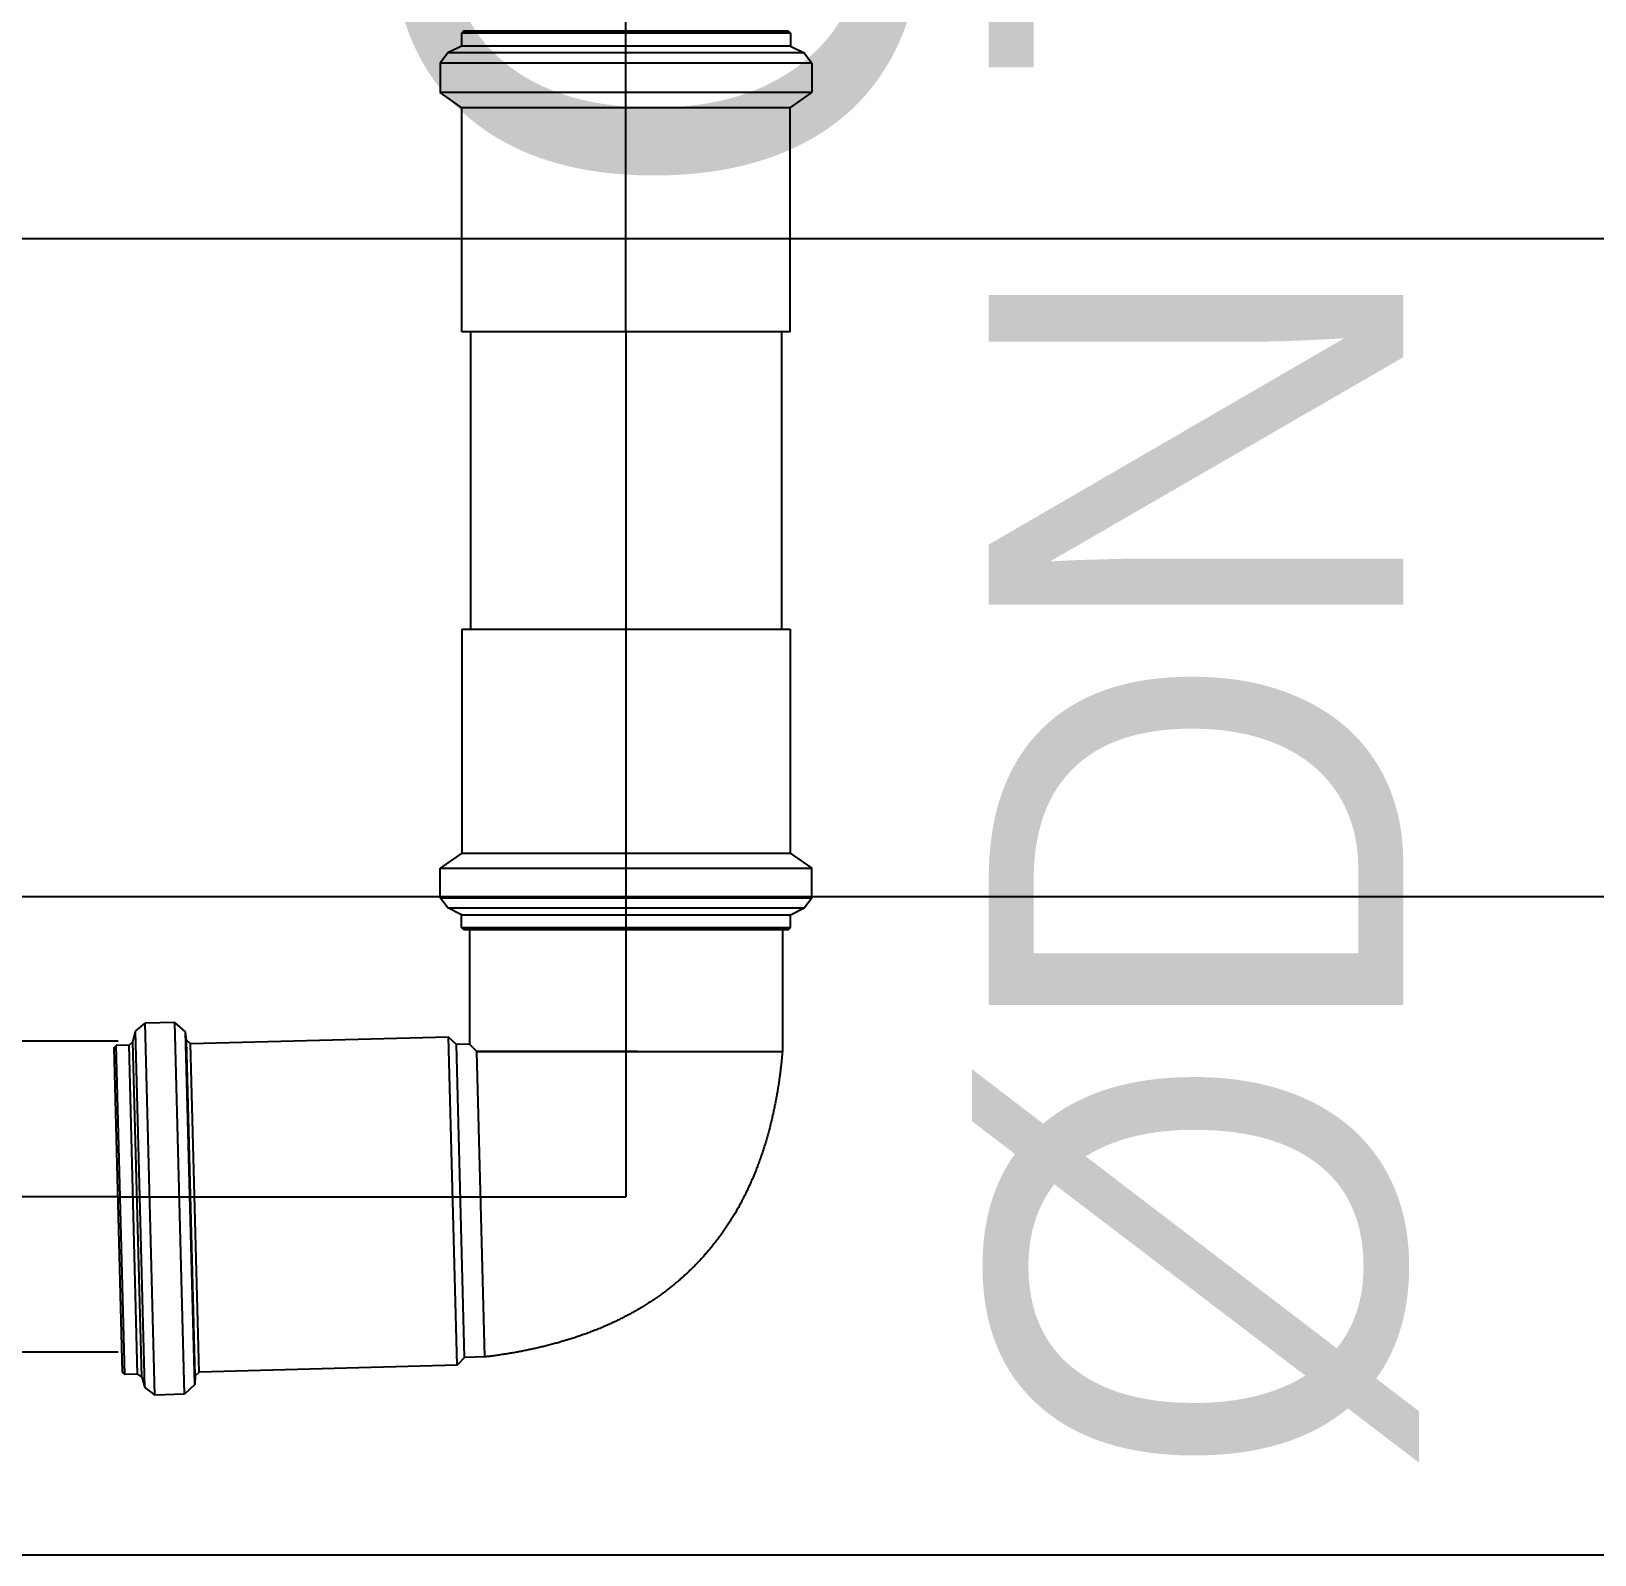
# Model space of a CAD drawing. Header units: millimetres. Extents: x -1292 to 2253, y 326 to 453.
# Drawn here: x 2107.6236 to 2108.0007, y 350.9395 to 351.3069 of the extents above; entities that cross this region are included whole.
import ezdxf
from ezdxf.enums import TextEntityAlignment as Align

# ---------------------------------------------------------------- set-up
doc = ezdxf.new("R2010")
doc.units = ezdxf.units.MM
doc.header["$LTSCALE"] = 0.5
doc.linetypes.add('HIDDENX2', pattern=[0.75, 0.5, -0.25])
for name, color, linetype in [('-HIDRO', 8, 'Continuous'), ('Eixo', 4, 'HIDDENX2'), ('Esgoto', 5, 'ByLayer'), ('TEXTO', 7, 'Continuous')]:
    doc.layers.add(name, color=color, linetype=linetype)
doc.styles.add('CARIMBO_DADOS', font='arial.ttf', dxfattribs={"height": 0.1})

msp = doc.modelspace()

# ---------------------------------------------------------------- linework, layer by layer
at = {"layer": '-HIDRO', "ltscale": 0.05}
for p, q in [((2105.9821, 351.25695), (2108.9821, 351.25695)), ((2105.9821, 351.0982), (2108.9821, 351.0982)), ((2105.9821, 350.93945), (2108.9821, 350.93945))]:
    msp.add_line(p, q, dxfattribs=at)
at = {"layer": 'Eixo'}
for p, q in [((2107.76702, 351.26294), (2107.76702, 351.37136)), ((2107.76702, 351.23444), (2107.76702, 351.27069)), ((2107.76702, 351.26294), (2107.76702, 351.27069)), ((2107.76702, 351.23444), (2107.76702, 351.16274)), ((2107.76702, 351.16274), (2107.76702, 351.12649)), ((2107.76702, 351.13424), (2107.76702, 351.12649)), ((2107.76702, 351.13424), (2107.76702, 351.02582)), ((2107.64457, 351.02582), (2105.86221, 351.02582)), ((2107.64457, 351.02582), (2107.76702, 351.02582))]:
    msp.add_line(p, q, dxfattribs=at)
at = {"layer": 'Esgoto', "color": 2}
for p, q in [((2107.72782, 351.30694), (2107.72732, 351.30644)), ((2107.72732, 351.30644), (2107.72732, 351.30335)), ((2107.80672, 351.30644), (2107.72732, 351.30644)), ((2107.80622, 351.30694), (2107.72782, 351.30694)), ((2107.80622, 351.30694), (2107.80672, 351.30644)), ((2107.80672, 351.30644), (2107.80672, 351.30335)), ((2107.72732, 351.30335), (2107.72403, 351.3017)), ((2107.80672, 351.30335), (2107.72732, 351.30335)), ((2107.80672, 351.30335), (2107.81002, 351.3017)), ((2107.72403, 351.3017), (2107.72217, 351.29928)), ((2107.72217, 351.29928), (2107.72217, 351.29213)), ((2107.81187, 351.29928), (2107.72217, 351.29928)), ((2107.81002, 351.3017), (2107.72403, 351.3017)), ((2107.81002, 351.3017), (2107.81187, 351.29928)), ((2107.81187, 351.29928), (2107.81187, 351.29213)), ((2107.72742, 351.28847), (2107.72217, 351.29213)), ((2107.81187, 351.29213), (2107.72217, 351.29213)), ((2107.80662, 351.28847), (2107.81187, 351.29213)), ((2107.72742, 351.23444), (2107.72742, 351.28847)), ((2107.80662, 351.28847), (2107.72742, 351.28847)), ((2107.80662, 351.23444), (2107.80662, 351.28847)), ((2107.80662, 351.23444), (2107.72742, 351.23444)), ((2107.72742, 351.16274), (2107.72742, 351.10871)), ((2107.72742, 351.16274), (2107.80662, 351.16274)), ((2107.80662, 351.16274), (2107.80662, 351.10871)), ((2107.72742, 351.10871), (2107.72217, 351.10505)), ((2107.72742, 351.10871), (2107.80662, 351.10871)), ((2107.80662, 351.10871), (2107.81187, 351.10505)), ((2107.72217, 351.0979), (2107.72217, 351.10505)), ((2107.72217, 351.10505), (2107.81187, 351.10505)), ((2107.81187, 351.0979), (2107.81187, 351.10505)), ((2107.72403, 351.09548), (2107.72217, 351.0979)), ((2107.72217, 351.0979), (2107.81187, 351.0979)), ((2107.72732, 351.09383), (2107.72403, 351.09548)), ((2107.72403, 351.09548), (2107.81002, 351.09548)), ((2107.80672, 351.09383), (2107.81002, 351.09548)), ((2107.81002, 351.09548), (2107.81187, 351.0979)), ((2107.72732, 351.09074), (2107.72732, 351.09383)), ((2107.72732, 351.09383), (2107.80672, 351.09383)), ((2107.80672, 351.09074), (2107.80672, 351.09383)), ((2107.72782, 351.09024), (2107.72732, 351.09074)), ((2107.72732, 351.09074), (2107.80672, 351.09074)), ((2107.72782, 351.09024), (2107.80622, 351.09024)), ((2107.72927, 351.09024), (2107.72927, 351.0626)), ((2107.80477, 351.09024), (2107.80477, 351.06084)), ((2107.80622, 351.09024), (2107.80672, 351.09074)), ((2107.64809, 351.06316), (2107.64871, 351.06574)), ((2107.64871, 351.06574), (2107.65108, 351.06765)), ((2107.65096, 350.97977), (2107.64871, 351.06574)), ((2107.65822, 351.06784), (2107.65108, 351.06765)), ((2107.65342, 350.97798), (2107.65108, 351.06765)), ((2107.66077, 351.06562), (2107.65822, 351.06784)), ((2107.66057, 350.97817), (2107.65822, 351.06784)), ((2107.661, 351.06357), (2107.66077, 351.06562)), ((2107.663, 350.98052), (2107.66077, 351.06562)), ((2107.64357, 351.0618), (2107.64406, 351.06232)), ((2107.64562, 350.98343), (2107.64357, 351.0618)), ((2107.64715, 351.0624), (2107.64406, 351.06232)), ((2107.64613, 350.98294), (2107.64406, 351.06232)), ((2107.64715, 351.0624), (2107.64809, 351.06316)), ((2107.64922, 350.98302), (2107.64715, 351.0624)), ((2107.65021, 350.98231), (2107.64809, 351.06316)), ((2107.66202, 351.06269), (2107.661, 351.06357)), ((2107.66312, 350.98257), (2107.661, 351.06357)), ((2107.72423, 351.06431), (2107.66202, 351.06269)), ((2107.6641, 350.98351), (2107.66202, 351.06269)), ((2107.72613, 351.06251), (2107.72423, 351.06431)), ((2107.72631, 350.98514), (2107.72423, 351.06431)), ((2107.72927, 351.0626), (2107.72613, 351.06251)), ((2107.72811, 350.98704), (2107.72613, 351.06251)), ((2107.72927, 351.0626), (2107.73107, 351.06085)), ((2107.73107, 351.06085), (2107.73107, 351.06085)), ((2107.73107, 351.06085), (2107.73107, 351.06085)), ((2107.73107, 351.06085), (2107.73107, 351.06085)), ((2107.73107, 351.06085), (2107.73107, 351.06085)), ((2107.73107, 351.06085), (2107.73107, 351.06085)), ((2107.73107, 351.06085), (2107.73107, 351.06085)), ((2107.73107, 351.06085), (2107.73107, 351.06085)), ((2107.73107, 351.06085), (2107.73107, 351.06085)), ((2107.73107, 351.06085), (2107.73107, 351.06085)), ((2107.73107, 351.06085), (2107.73107, 351.06085)), ((2107.73107, 351.06085), (2107.73107, 351.06085)), ((2107.73107, 351.06085), (2107.73107, 351.06085)), ((2107.73107, 351.06085), (2107.73107, 351.06085)), ((2107.73107, 351.06085), (2107.73107, 351.06085)), ((2107.73107, 351.06085), (2107.73107, 351.06085)), ((2107.73107, 351.06085), (2107.73107, 351.06085)), ((2107.73107, 351.06085), (2107.73107, 351.06085)), ((2107.73107, 351.06085), (2107.73107, 351.06085)), ((2107.73107, 351.06085), (2107.73107, 351.06085)), ((2107.73107, 351.06085), (2107.73107, 351.06085)), ((2107.73107, 351.06085), (2107.73107, 351.06085)), ((2107.73107, 351.06085), (2107.73107, 351.06085)), ((2107.73107, 351.06085), (2107.73107, 351.06085)), ((2107.73107, 351.06085), (2107.73107, 351.06085)), ((2107.73107, 351.06085), (2107.73107, 351.06085)), ((2107.73107, 351.06085), (2107.73107, 351.06085)), ((2107.73107, 351.06085), (2107.73107, 351.06085)), ((2107.73107, 351.06085), (2107.73107, 351.06085)), ((2107.73107, 351.06085), (2107.73107, 351.06085)), ((2107.73107, 351.06085), (2107.73107, 351.06085)), ((2107.73107, 351.06085), (2107.73107, 351.06085)), ((2107.73107, 351.06085), (2107.73107, 351.06085)), ((2107.73107, 351.06085), (2107.73107, 351.06085)), ((2107.73107, 351.06085), (2107.73107, 351.06085)), ((2107.73107, 351.06085), (2107.73107, 351.06085)), ((2107.73107, 351.06085), (2107.73107, 351.06085)), ((2107.73107, 351.06085), (2107.73107, 351.06085)), ((2107.73107, 351.06085), (2107.73107, 351.06085)), ((2107.73107, 351.06085), (2107.73107, 351.06085)), ((2107.73107, 351.06085), (2107.73107, 351.06085)), ((2107.73107, 351.06085), (2107.73107, 351.06085)), ((2107.73107, 351.06085), (2107.73107, 351.06085)), ((2107.73107, 351.06085), (2107.73107, 351.06085)), ((2107.73107, 351.06085), (2107.73107, 351.06085)), ((2107.73107, 351.06085), (2107.73107, 351.06085)), ((2107.73107, 351.06085), (2107.73107, 351.06085)), ((2107.73107, 351.06085), (2107.73107, 351.06085)), ((2107.73107, 351.06085), (2107.73107, 351.06085)), ((2107.73107, 351.06085), (2107.73107, 351.06085)), ((2107.73107, 351.06085), (2107.73107, 351.06085)), ((2107.73107, 351.06085), (2107.73107, 351.06085)), ((2107.73107, 351.06085), (2107.73107, 351.06085)), ((2107.73107, 351.06085), (2107.73107, 351.06085)), ((2107.73107, 351.06085), (2107.73107, 351.06085)), ((2107.73107, 351.06085), (2107.73107, 351.06085)), ((2107.73107, 351.06085), (2107.73107, 351.06085)), ((2107.73107, 351.06085), (2107.73107, 351.06085)), ((2107.73107, 351.06085), (2107.73107, 351.06085)), ((2107.73107, 351.06085), (2107.73107, 351.06085)), ((2107.73107, 351.06085), (2107.73107, 351.06085)), ((2107.73107, 351.06085), (2107.73107, 351.06085)), ((2107.73107, 351.06085), (2107.73107, 351.06085)), ((2107.73107, 351.06085), (2107.73107, 351.06085)), ((2107.73107, 351.06085), (2107.73107, 351.06085)), ((2107.73107, 351.06085), (2107.73107, 351.06085)), ((2107.73107, 351.06085), (2107.73107, 351.06085)), ((2107.73107, 351.06085), (2107.73107, 351.06085)), ((2107.73107, 351.06085), (2107.73107, 351.06085)), ((2107.73107, 351.06085), (2107.73107, 351.06085)), ((2107.73107, 351.06085), (2107.73107, 351.06085)), ((2107.73107, 351.06085), (2107.73107, 351.06085)), ((2107.73107, 351.06085), (2107.73107, 351.06085)), ((2107.73107, 351.06085), (2107.73107, 351.06085)), ((2107.73107, 351.06085), (2107.73107, 351.06085)), ((2107.73107, 351.06085), (2107.73107, 351.06085)), ((2107.73107, 351.06085), (2107.73107, 351.06084)), ((2107.73107, 351.06084), (2107.73107, 351.06084)), ((2107.73107, 351.06084), (2107.73107, 351.06084)), ((2107.73107, 351.06084), (2107.73107, 351.06084)), ((2107.73107, 351.06084), (2107.73107, 351.06084)), ((2107.73107, 351.06085), (2107.73107, 351.06085)), ((2107.73107, 351.06085), (2107.73107, 351.06085)), ((2107.73107, 351.06085), (2107.73107, 351.06085)), ((2107.73107, 351.06085), (2107.73107, 351.06085)), ((2107.73107, 351.06085), (2107.73107, 351.06085)), ((2107.73107, 351.06085), (2107.73107, 351.06085)), ((2107.73107, 351.06085), (2107.73107, 351.06085)), ((2107.73107, 351.06085), (2107.73107, 351.06085)), ((2107.73107, 351.06085), (2107.73107, 351.06085)), ((2107.73107, 351.06085), (2107.73107, 351.06085)), ((2107.73107, 351.06085), (2107.73107, 351.06085)), ((2107.73107, 351.06085), (2107.73107, 351.06085)), ((2107.73107, 351.06085), (2107.73107, 351.06085)), ((2107.73107, 351.06085), (2107.73107, 351.06085)), ((2107.73107, 351.06085), (2107.73107, 351.06085)), ((2107.73107, 351.06085), (2107.73107, 351.06085)), ((2107.73107, 351.06085), (2107.73107, 351.06085)), ((2107.73107, 351.06085), (2107.73107, 351.06085)), ((2107.73107, 351.06085), (2107.73107, 351.06085)), ((2107.73107, 351.06085), (2107.73107, 351.06085)), ((2107.73107, 351.06085), (2107.73107, 351.06085)), ((2107.73107, 351.06085), (2107.73107, 351.06085)), ((2107.73107, 351.06085), (2107.73107, 351.06085)), ((2107.73107, 351.06085), (2107.73107, 351.06085)), ((2107.73107, 351.06085), (2107.73107, 351.06085)), ((2107.73107, 351.06085), (2107.73107, 351.06085)), ((2107.73107, 351.06085), (2107.73107, 351.06085)), ((2107.73107, 351.06085), (2107.73107, 351.06085)), ((2107.73107, 351.06085), (2107.73107, 351.06085)), ((2107.73107, 351.06085), (2107.73107, 351.06085)), ((2107.73107, 351.06085), (2107.73107, 351.06085)), ((2107.73107, 351.06085), (2107.73107, 351.06085)), ((2107.73107, 351.06085), (2107.73107, 351.06085)), ((2107.73107, 351.06085), (2107.73107, 351.06085)), ((2107.73107, 351.06085), (2107.73107, 351.06085)), ((2107.73107, 351.06085), (2107.73107, 351.06085)), ((2107.73107, 351.06085), (2107.73107, 351.06085)), ((2107.73107, 351.06085), (2107.73107, 351.06085)), ((2107.73107, 351.06085), (2107.73107, 351.06085)), ((2107.73107, 351.06085), (2107.73107, 351.06085)), ((2107.73107, 351.06085), (2107.73107, 351.06085)), ((2107.73107, 351.06085), (2107.73107, 351.06085)), ((2107.73107, 351.06085), (2107.73107, 351.06085)), ((2107.73107, 351.06085), (2107.73107, 351.06085)), ((2107.73107, 351.06085), (2107.73107, 351.06085)), ((2107.73107, 351.06085), (2107.73107, 351.06085)), ((2107.73107, 351.06085), (2107.73107, 351.06085)), ((2107.73107, 351.06085), (2107.73107, 351.06085)), ((2107.73107, 351.06085), (2107.73107, 351.06085)), ((2107.73107, 351.06085), (2107.73107, 351.06085)), ((2107.73107, 351.06085), (2107.73107, 351.06085)), ((2107.73107, 351.06085), (2107.73107, 351.06085)), ((2107.73107, 351.06085), (2107.73107, 351.06085)), ((2107.73107, 351.06085), (2107.73107, 351.06085)), ((2107.73107, 351.06085), (2107.73107, 351.06085)), ((2107.73107, 351.06085), (2107.73107, 351.06085)), ((2107.73107, 351.06085), (2107.73107, 351.06085)), ((2107.73107, 351.06085), (2107.73107, 351.06085)), ((2107.73107, 351.06085), (2107.73107, 351.06085)), ((2107.73107, 351.06085), (2107.73107, 351.06085)), ((2107.73107, 351.06085), (2107.73107, 351.06085)), ((2107.73107, 351.06085), (2107.73107, 351.06085)), ((2107.73107, 351.06085), (2107.73107, 351.06085)), ((2107.73107, 351.06085), (2107.73107, 351.06085)), ((2107.73107, 351.06085), (2107.73107, 351.06085)), ((2107.73107, 351.06085), (2107.73107, 351.06085)), ((2107.73107, 351.06085), (2107.73107, 351.06085)), ((2107.73107, 351.06085), (2107.73107, 351.06085)), ((2107.73107, 351.06085), (2107.73107, 351.06085)), ((2107.73107, 351.06085), (2107.73107, 351.06085)), ((2107.73107, 351.06085), (2107.73107, 351.06085)), ((2107.73107, 351.06085), (2107.73107, 351.06085)), ((2107.73107, 351.06085), (2107.73107, 351.06085)), ((2107.73107, 351.06085), (2107.73107, 351.06085)), ((2107.73107, 351.06085), (2107.73107, 351.06085)), ((2107.73107, 351.06085), (2107.73107, 351.06085)), ((2107.73107, 351.06085), (2107.73107, 351.06085)), ((2107.73107, 351.06085), (2107.73107, 351.06085)), ((2107.73107, 351.06085), (2107.73107, 351.06085)), ((2107.73107, 351.06085), (2107.73107, 351.06085)), ((2107.73107, 351.06085), (2107.73107, 351.06085)), ((2107.73107, 351.06085), (2107.73107, 351.06085)), ((2107.73107, 351.06085), (2107.73107, 351.06085)), ((2107.73107, 351.06085), (2107.73107, 351.06085)), ((2107.73107, 351.06085), (2107.73107, 351.06085)), ((2107.73107, 351.06085), (2107.73107, 351.06085)), ((2107.73107, 351.06085), (2107.73107, 351.06085)), ((2107.73107, 351.06085), (2107.73107, 351.06085)), ((2107.73107, 351.06085), (2107.73107, 351.06085)), ((2107.73107, 351.06085), (2107.73107, 351.06085)), ((2107.73107, 351.06085), (2107.73107, 351.06085)), ((2107.73107, 351.06085), (2107.73107, 351.06085)), ((2107.73107, 351.06085), (2107.73107, 351.06085)), ((2107.73107, 351.06085), (2107.73107, 351.06085)), ((2107.73107, 351.06085), (2107.73107, 351.06085)), ((2107.73107, 351.06085), (2107.73107, 351.06085)), ((2107.73107, 351.06085), (2107.73107, 351.06085)), ((2107.73107, 351.06085), (2107.73107, 351.06085)), ((2107.73107, 351.06085), (2107.73107, 351.06085)), ((2107.73107, 351.06085), (2107.73107, 351.06085)), ((2107.73107, 351.06085), (2107.73107, 351.06085)), ((2107.73107, 351.06085), (2107.73107, 351.06085)), ((2107.73107, 351.06085), (2107.73107, 351.06085)), ((2107.73107, 351.06085), (2107.73107, 351.06085)), ((2107.73107, 351.06085), (2107.73107, 351.06085)), ((2107.73107, 351.06085), (2107.73107, 351.06085)), ((2107.73107, 351.06085), (2107.73107, 351.06085)), ((2107.73107, 351.06085), (2107.73107, 351.06085)), ((2107.73107, 351.06085), (2107.73107, 351.06085)), ((2107.73107, 351.06085), (2107.73107, 351.06085)), ((2107.73107, 351.06085), (2107.73107, 351.06085)), ((2107.73107, 351.06085), (2107.73107, 351.06085)), ((2107.73107, 351.06085), (2107.73107, 351.06085)), ((2107.73107, 351.06085), (2107.73107, 351.06085)), ((2107.73107, 351.06085), (2107.73107, 351.06085)), ((2107.73107, 351.06085), (2107.73107, 351.06085)), ((2107.73107, 351.06085), (2107.73107, 351.06085)), ((2107.73107, 351.06085), (2107.73107, 351.06085)), ((2107.73107, 351.06085), (2107.73107, 351.06085)), ((2107.73107, 351.06085), (2107.73107, 351.06085)), ((2107.73107, 351.06085), (2107.73107, 351.06085)), ((2107.73107, 351.06085), (2107.73107, 351.06085)), ((2107.73107, 351.06085), (2107.73107, 351.06085)), ((2107.73107, 351.06085), (2107.73107, 351.06085)), ((2107.73107, 351.06085), (2107.73107, 351.06085)), ((2107.73107, 351.06085), (2107.73107, 351.06085)), ((2107.73107, 351.06085), (2107.73107, 351.06085)), ((2107.733, 350.98717), (2107.73107, 351.06085)), ((2107.73107, 351.06084), (2107.73107, 351.06084)), ((2107.73107, 351.06084), (2107.73107, 351.06084)), ((2107.73107, 351.06084), (2107.73107, 351.06084)), ((2107.73107, 351.06084), (2107.73107, 351.06084)), ((2107.73107, 351.06084), (2107.73107, 351.06084)), ((2107.73107, 351.06084), (2107.73107, 351.06084)), ((2107.73107, 351.06084), (2107.73107, 351.06084)), ((2107.73107, 351.06084), (2107.73107, 351.06084)), ((2107.73107, 351.06084), (2107.73107, 351.06084)), ((2107.73107, 351.06084), (2107.73107, 351.06084)), ((2107.73107, 351.06084), (2107.73107, 351.06084)), ((2107.73107, 351.06084), (2107.73107, 351.06084)), ((2107.73107, 351.06084), (2107.73107, 351.06084)), ((2107.73107, 351.06084), (2107.73107, 351.06084)), ((2107.73107, 351.06084), (2107.73107, 351.06084)), ((2107.73107, 351.06084), (2107.73107, 351.06084)), ((2107.73107, 351.06084), (2107.73107, 351.06084)), ((2107.73107, 351.06084), (2107.73107, 351.06084)), ((2107.73107, 351.06084), (2107.73107, 351.06084)), ((2107.73107, 351.06084), (2107.73107, 351.06084)), ((2107.73107, 351.06084), (2107.73107, 351.06084)), ((2107.73107, 351.06084), (2107.73107, 351.06084)), ((2107.73107, 351.06084), (2107.73107, 351.06084)), ((2107.73107, 351.06084), (2107.73107, 351.06084)), ((2107.73107, 351.06084), (2107.73107, 351.06084)), ((2107.73107, 351.06084), (2107.73107, 351.06084)), ((2107.73107, 351.06084), (2107.73107, 351.06084)), ((2107.73107, 351.06084), (2107.73107, 351.06084)), ((2107.73107, 351.06084), (2107.73107, 351.06084)), ((2107.73107, 351.06084), (2107.73107, 351.06084)), ((2107.73107, 351.06084), (2107.73107, 351.06084)), ((2107.73107, 351.06084), (2107.73107, 351.06084)), ((2107.73107, 351.06084), (2107.73107, 351.06084)), ((2107.73107, 351.06084), (2107.73107, 351.06084)), ((2107.73107, 351.06084), (2107.73107, 351.06084)), ((2107.73107, 351.06084), (2107.73107, 351.06084)), ((2107.73107, 351.06084), (2107.73107, 351.06084)), ((2107.73107, 351.06084), (2107.73107, 351.06084)), ((2107.73107, 351.06084), (2107.73107, 351.06084)), ((2107.73107, 351.06084), (2107.73107, 351.06084)), ((2107.73107, 351.06084), (2107.73107, 351.06084)), ((2107.73107, 351.06084), (2107.73107, 351.06084)), ((2107.73107, 351.06084), (2107.73107, 351.06084)), ((2107.73107, 351.06084), (2107.73107, 351.06084)), ((2107.73107, 351.06084), (2107.73107, 351.06084)), ((2107.73107, 351.06084), (2107.73107, 351.06084)), ((2107.73107, 351.06084), (2107.73107, 351.06084)), ((2107.73107, 351.06084), (2107.73107, 351.06084)), ((2107.73107, 351.06084), (2107.73107, 351.06084)), ((2107.73107, 351.06084), (2107.73107, 351.06084)), ((2107.73107, 351.06084), (2107.73107, 351.06084)), ((2107.73107, 351.06084), (2107.73107, 351.06084)), ((2107.73107, 351.06084), (2107.73107, 351.06084)), ((2107.73107, 351.06084), (2107.73107, 351.06084)), ((2107.73107, 351.06084), (2107.73107, 351.06084)), ((2107.73107, 351.06084), (2107.73107, 351.06084)), ((2107.73107, 351.06084), (2107.73107, 351.06084)), ((2107.73107, 351.06084), (2107.73107, 351.06084)), ((2107.73107, 351.06084), (2107.73107, 351.06084)), ((2107.73107, 351.06084), (2107.73107, 351.06084)), ((2107.73107, 351.06084), (2107.73107, 351.06084)), ((2107.73107, 351.06084), (2107.73107, 351.06084)), ((2107.73107, 351.06084), (2107.73107, 351.06084)), ((2107.73107, 351.06084), (2107.73107, 351.06084)), ((2107.73107, 351.06084), (2107.73107, 351.06084)), ((2107.73107, 351.06084), (2107.73107, 351.06084)), ((2107.73107, 351.06084), (2107.73107, 351.06084)), ((2107.73107, 351.06084), (2107.73107, 351.06084)), ((2107.73107, 351.06084), (2107.73107, 351.06084)), ((2107.73107, 351.06084), (2107.73107, 351.06084)), ((2107.73107, 351.06084), (2107.73107, 351.06084)), ((2107.73107, 351.06084), (2107.73107, 351.06084)), ((2107.73107, 351.06084), (2107.73107, 351.06084)), ((2107.73107, 351.06084), (2107.73107, 351.06084)), ((2107.73107, 351.06084), (2107.73107, 351.06084)), ((2107.73107, 351.06084), (2107.73107, 351.06084)), ((2107.73107, 351.06084), (2107.73107, 351.06084)), ((2107.73107, 351.06084), (2107.73107, 351.06084)), ((2107.73107, 351.06084), (2107.73107, 351.06084)), ((2107.73107, 351.06084), (2107.73107, 351.06084)), ((2107.73107, 351.06084), (2107.73107, 351.06084)), ((2107.73107, 351.06084), (2107.73107, 351.06084)), ((2107.73107, 351.06084), (2107.73107, 351.06084)), ((2107.73107, 351.06084), (2107.73107, 351.06084)), ((2107.73107, 351.06084), (2107.73107, 351.06084)), ((2107.73107, 351.06084), (2107.73107, 351.06084)), ((2107.73107, 351.06084), (2107.73107, 351.06084)), ((2107.73107, 351.06084), (2107.73107, 351.06084)), ((2107.73107, 351.06084), (2107.73107, 351.06084)), ((2107.73107, 351.06084), (2107.73107, 351.06084)), ((2107.73107, 351.06084), (2107.73107, 351.06084)), ((2107.73107, 351.06084), (2107.73107, 351.06084)), ((2107.73107, 351.06084), (2107.73107, 351.06084)), ((2107.73107, 351.06084), (2107.73107, 351.06084)), ((2107.73107, 351.06084), (2107.73107, 351.06084)), ((2107.73107, 351.06084), (2107.73107, 351.06084)), ((2107.73107, 351.06084), (2107.73107, 351.06084)), ((2107.73107, 351.06084), (2107.73107, 351.06084)), ((2107.73107, 351.06084), (2107.73107, 351.06084)), ((2107.73107, 351.06084), (2107.73107, 351.06084)), ((2107.73107, 351.06084), (2107.73107, 351.06084)), ((2107.73107, 351.06084), (2107.73107, 351.06084)), ((2107.73107, 351.06084), (2107.73107, 351.06084)), ((2107.73107, 351.06084), (2107.73107, 351.06084)), ((2107.73107, 351.06084), (2107.73107, 351.06084)), ((2107.73107, 351.06084), (2107.73107, 351.06084)), ((2107.73107, 351.06084), (2107.73107, 351.06084)), ((2107.73107, 351.06084), (2107.73107, 351.06084)), ((2107.73107, 351.06084), (2107.73107, 351.06084)), ((2107.73107, 351.06084), (2107.73107, 351.06084)), ((2107.73107, 351.06084), (2107.73107, 351.06084)), ((2107.73107, 351.06084), (2107.73107, 351.06084)), ((2107.73107, 351.06084), (2107.73107, 351.06084)), ((2107.73107, 351.06084), (2107.73107, 351.06084)), ((2107.73107, 351.06084), (2107.73107, 351.06084)), ((2107.73107, 351.06084), (2107.73107, 351.06084)), ((2107.73107, 351.06084), (2107.73107, 351.06084)), ((2107.73107, 351.06084), (2107.73107, 351.06084)), ((2107.73107, 351.06084), (2107.73107, 351.06084)), ((2107.73107, 351.06084), (2107.73107, 351.06084)), ((2107.73107, 351.06084), (2107.73107, 351.06084)), ((2107.73107, 351.06084), (2107.73107, 351.06084)), ((2107.73107, 351.06084), (2107.73107, 351.06084)), ((2107.73107, 351.06084), (2107.73107, 351.06084)), ((2107.73107, 351.06084), (2107.73107, 351.06084)), ((2107.73107, 351.06084), (2107.73107, 351.06084)), ((2107.73107, 351.06084), (2107.73107, 351.06084)), ((2107.73107, 351.06084), (2107.73107, 351.06084)), ((2107.73107, 351.06084), (2107.73107, 351.06084)), ((2107.73107, 351.06084), (2107.73107, 351.06084)), ((2107.73107, 351.06084), (2107.73107, 351.06084)), ((2107.73107, 351.06084), (2107.73107, 351.06084)), ((2107.73107, 351.06084), (2107.73107, 351.06084)), ((2107.73107, 351.06084), (2107.73107, 351.06084)), ((2107.73107, 351.06084), (2107.73108, 351.06084)), ((2107.73108, 351.06084), (2107.73108, 351.06084)), ((2107.73108, 351.06084), (2107.73108, 351.06084)), ((2107.73108, 351.06084), (2107.73108, 351.06084)), ((2107.73108, 351.06084), (2107.73108, 351.06084)), ((2107.73108, 351.06084), (2107.73108, 351.06084)), ((2107.73108, 351.06084), (2107.73108, 351.06084)), ((2107.73108, 351.06084), (2107.73108, 351.06084)), ((2107.73108, 351.06084), (2107.73108, 351.06084)), ((2107.73108, 351.06084), (2107.73108, 351.06084)), ((2107.73108, 351.06084), (2107.73108, 351.06084)), ((2107.73108, 351.06084), (2107.73108, 351.06084)), ((2107.73108, 351.06084), (2107.73108, 351.06084)), ((2107.73108, 351.06084), (2107.73108, 351.06084)), ((2107.73108, 351.06084), (2107.73108, 351.06084)), ((2107.73108, 351.06084), (2107.73108, 351.06084)), ((2107.73108, 351.06084), (2107.73108, 351.06084)), ((2107.73108, 351.06084), (2107.73108, 351.06084)), ((2107.73108, 351.06084), (2107.73108, 351.06084)), ((2107.73108, 351.06084), (2107.73108, 351.06084)), ((2107.73108, 351.06084), (2107.73108, 351.06084)), ((2107.73108, 351.06084), (2107.73108, 351.06084)), ((2107.73108, 351.06084), (2107.73108, 351.06084)), ((2107.73108, 351.06084), (2107.73108, 351.06084)), ((2107.73108, 351.06084), (2107.73108, 351.06084)), ((2107.73108, 351.06084), (2107.73108, 351.06084)), ((2107.73108, 351.06084), (2107.73108, 351.06084)), ((2107.73108, 351.06084), (2107.73108, 351.06084)), ((2107.73108, 351.06084), (2107.73108, 351.06084)), ((2107.73108, 351.06084), (2107.73108, 351.06084)), ((2107.73108, 351.06084), (2107.73108, 351.06084)), ((2107.73108, 351.06084), (2107.73108, 351.06084)), ((2107.73108, 351.06084), (2107.73108, 351.06084)), ((2107.73108, 351.06084), (2107.73108, 351.06084)), ((2107.73108, 351.06084), (2107.73108, 351.06084)), ((2107.73108, 351.06084), (2107.73108, 351.06084)), ((2107.73108, 351.06084), (2107.73108, 351.06084)), ((2107.73108, 351.06084), (2107.73108, 351.06084)), ((2107.73108, 351.06084), (2107.73108, 351.06084)), ((2107.73108, 351.06084), (2107.73108, 351.06084)), ((2107.73108, 351.06084), (2107.73108, 351.06084)), ((2107.76969, 351.06084), (2107.73108, 351.06084)), ((2107.73108, 351.06084), (2107.80477, 351.06084)), ((2107.80445, 351.05761), (2107.80441, 351.05732)), ((2107.80448, 351.0579), (2107.80445, 351.05761)), ((2107.80451, 351.0582), (2107.80448, 351.0579)), ((2107.80454, 351.05849), (2107.80451, 351.0582)), ((2107.80457, 351.05879), (2107.80454, 351.05849)), ((2107.8046, 351.05908), (2107.80457, 351.05879)), ((2107.80463, 351.05937), (2107.8046, 351.05908)), ((2107.80466, 351.05967), (2107.80463, 351.05937)), ((2107.80469, 351.05996), (2107.80466, 351.05967)), ((2107.80472, 351.06026), (2107.80469, 351.05996)), ((2107.80474, 351.06055), (2107.80472, 351.06026)), ((2107.80477, 351.06084), (2107.80474, 351.06055)), ((2107.80396, 351.05379), (2107.80391, 351.0535)), ((2107.804, 351.05409), (2107.80396, 351.05379)), ((2107.80404, 351.05438), (2107.804, 351.05409)), ((2107.80408, 351.05467), (2107.80404, 351.05438)), ((2107.80412, 351.05497), (2107.80408, 351.05467)), ((2107.80416, 351.05526), (2107.80412, 351.05497)), ((2107.8042, 351.05555), (2107.80416, 351.05526)), ((2107.80424, 351.05585), (2107.8042, 351.05555)), ((2107.80427, 351.05614), (2107.80424, 351.05585)), ((2107.80431, 351.05644), (2107.80427, 351.05614)), ((2107.80434, 351.05673), (2107.80431, 351.05644)), ((2107.80438, 351.05702), (2107.80434, 351.05673)), ((2107.80441, 351.05732), (2107.80438, 351.05702)), ((2107.80334, 351.04998), (2107.80329, 351.04969)), ((2107.80339, 351.05028), (2107.80334, 351.04998)), ((2107.80344, 351.05057), (2107.80339, 351.05028)), ((2107.80349, 351.05086), (2107.80344, 351.05057)), ((2107.80354, 351.05115), (2107.80349, 351.05086)), ((2107.80359, 351.05145), (2107.80354, 351.05115)), ((2107.80364, 351.05174), (2107.80359, 351.05145)), ((2107.80369, 351.05203), (2107.80364, 351.05174)), ((2107.80373, 351.05233), (2107.80369, 351.05203)), ((2107.80378, 351.05262), (2107.80373, 351.05233)), ((2107.80382, 351.05291), (2107.80378, 351.05262)), ((2107.80387, 351.05321), (2107.80382, 351.05291)), ((2107.80391, 351.0535), (2107.80387, 351.05321)), ((2107.80259, 351.0462), (2107.80252, 351.04591)), ((2107.80265, 351.04649), (2107.80259, 351.0462)), ((2107.80271, 351.04678), (2107.80265, 351.04649)), ((2107.80277, 351.04707), (2107.80271, 351.04678)), ((2107.80283, 351.04736), (2107.80277, 351.04707)), ((2107.80289, 351.04765), (2107.80283, 351.04736)), ((2107.80295, 351.04794), (2107.80289, 351.04765)), ((2107.80301, 351.04823), (2107.80295, 351.04794)), ((2107.80307, 351.04852), (2107.80301, 351.04823)), ((2107.80312, 351.04882), (2107.80307, 351.04852)), ((2107.80318, 351.04911), (2107.80312, 351.04882)), ((2107.80323, 351.0494), (2107.80318, 351.04911)), ((2107.80329, 351.04969), (2107.80323, 351.0494)), ((2107.8017, 351.04244), (2107.80162, 351.04216)), ((2107.80177, 351.04273), (2107.8017, 351.04244)), ((2107.80184, 351.04302), (2107.80177, 351.04273)), ((2107.80192, 351.04331), (2107.80184, 351.04302)), ((2107.80199, 351.04359), (2107.80192, 351.04331)), ((2107.80206, 351.04388), (2107.80199, 351.04359)), ((2107.80213, 351.04417), (2107.80206, 351.04388)), ((2107.8022, 351.04446), (2107.80213, 351.04417)), ((2107.80226, 351.04475), (2107.8022, 351.04446)), ((2107.80233, 351.04504), (2107.80226, 351.04475)), ((2107.8024, 351.04533), (2107.80233, 351.04504)), ((2107.80246, 351.04562), (2107.8024, 351.04533)), ((2107.80252, 351.04591), (2107.80246, 351.04562)), ((2107.80066, 351.03873), (2107.80057, 351.03845)), ((2107.80074, 351.03902), (2107.80066, 351.03873)), ((2107.80083, 351.0393), (2107.80074, 351.03902)), ((2107.80091, 351.03959), (2107.80083, 351.0393)), ((2107.80099, 351.03987), (2107.80091, 351.03959)), ((2107.80108, 351.04015), (2107.80099, 351.03987)), ((2107.80116, 351.04044), (2107.80108, 351.04015)), ((2107.80124, 351.04073), (2107.80116, 351.04044)), ((2107.80132, 351.04101), (2107.80124, 351.04073)), ((2107.80139, 351.0413), (2107.80132, 351.04101)), ((2107.80147, 351.04158), (2107.80139, 351.0413)), ((2107.80155, 351.04187), (2107.80147, 351.04158)), ((2107.80162, 351.04216), (2107.80155, 351.04187)), ((2107.79936, 351.0348), (2107.79926, 351.03452)), ((2107.79946, 351.03508), (2107.79936, 351.0348)), ((2107.79956, 351.03536), (2107.79946, 351.03508)), ((2107.79966, 351.03564), (2107.79956, 351.03536)), ((2107.79975, 351.03592), (2107.79966, 351.03564)), ((2107.79985, 351.0362), (2107.79975, 351.03592)), ((2107.79994, 351.03648), (2107.79985, 351.0362)), ((2107.80003, 351.03676), (2107.79994, 351.03648)), ((2107.80013, 351.03704), (2107.80003, 351.03676)), ((2107.80022, 351.03732), (2107.80013, 351.03704)), ((2107.80031, 351.0376), (2107.80022, 351.03732)), ((2107.8004, 351.03788), (2107.80031, 351.0376)), ((2107.80048, 351.03817), (2107.8004, 351.03788)), ((2107.80057, 351.03845), (2107.80048, 351.03817)), ((2107.79799, 351.03121), (2107.79788, 351.03094)), ((2107.7981, 351.03149), (2107.79799, 351.03121)), ((2107.79821, 351.03176), (2107.7981, 351.03149)), ((2107.79832, 351.03204), (2107.79821, 351.03176)), ((2107.79843, 351.03231), (2107.79832, 351.03204)), ((2107.79854, 351.03258), (2107.79843, 351.03231)), ((2107.79864, 351.03286), (2107.79854, 351.03258)), ((2107.79875, 351.03314), (2107.79864, 351.03286)), ((2107.79885, 351.03341), (2107.79875, 351.03314)), ((2107.79896, 351.03369), (2107.79885, 351.03341)), ((2107.79906, 351.03397), (2107.79896, 351.03369)), ((2107.79916, 351.03424), (2107.79906, 351.03397)), ((2107.79926, 351.03452), (2107.79916, 351.03424)), ((2107.79632, 351.02744), (2107.79619, 351.02717)), ((2107.79645, 351.02771), (2107.79632, 351.02744)), ((2107.79657, 351.02797), (2107.79645, 351.02771)), ((2107.7967, 351.02824), (2107.79657, 351.02797)), ((2107.79682, 351.02851), (2107.7967, 351.02824)), ((2107.79694, 351.02878), (2107.79682, 351.02851)), ((2107.79706, 351.02905), (2107.79694, 351.02878)), ((2107.79718, 351.02932), (2107.79706, 351.02905)), ((2107.7973, 351.02959), (2107.79718, 351.02932)), ((2107.79742, 351.02986), (2107.7973, 351.02959)), ((2107.79753, 351.03013), (2107.79742, 351.02986)), ((2107.79765, 351.0304), (2107.79753, 351.03013)), ((2107.79776, 351.03067), (2107.79765, 351.0304)), ((2107.79788, 351.03094), (2107.79776, 351.03067)), ((2107.7943, 351.0235), (2107.79415, 351.02324)), ((2107.79444, 351.02376), (2107.7943, 351.0235)), ((2107.79458, 351.02402), (2107.79444, 351.02376)), ((2107.79472, 351.02428), (2107.79458, 351.02402)), ((2107.79486, 351.02454), (2107.79472, 351.02428)), ((2107.795, 351.0248), (2107.79486, 351.02454)), ((2107.79513, 351.02506), (2107.795, 351.0248)), ((2107.79527, 351.02533), (2107.79513, 351.02506)), ((2107.79541, 351.02559), (2107.79527, 351.02533)), ((2107.79554, 351.02585), (2107.79541, 351.02559)), ((2107.79567, 351.02611), (2107.79554, 351.02585)), ((2107.7958, 351.02638), (2107.79567, 351.02611)), ((2107.79593, 351.02664), (2107.7958, 351.02638)), ((2107.79606, 351.02691), (2107.79593, 351.02664)), ((2107.79619, 351.02717), (2107.79606, 351.02691)), ((2107.79203, 351.0197), (2107.79187, 351.01945)), ((2107.79219, 351.01995), (2107.79203, 351.0197)), ((2107.79234, 351.0202), (2107.79219, 351.01995)), ((2107.7925, 351.02045), (2107.79234, 351.0202)), ((2107.79266, 351.0207), (2107.7925, 351.02045)), ((2107.79281, 351.02095), (2107.79266, 351.0207)), ((2107.79296, 351.0212), (2107.79281, 351.02095)), ((2107.79312, 351.02145), (2107.79296, 351.0212)), ((2107.79327, 351.02171), (2107.79312, 351.02145)), ((2107.79342, 351.02196), (2107.79327, 351.02171)), ((2107.79357, 351.02222), (2107.79342, 351.02196)), ((2107.79371, 351.02247), (2107.79357, 351.02222)), ((2107.79386, 351.02273), (2107.79371, 351.02247)), ((2107.79401, 351.02299), (2107.79386, 351.02273)), ((2107.79415, 351.02324), (2107.79401, 351.02299)), ((2107.78952, 351.01606), (2107.78934, 351.01582)), ((2107.78969, 351.01629), (2107.78952, 351.01606)), ((2107.78987, 351.01653), (2107.78969, 351.01629)), ((2107.79004, 351.01677), (2107.78987, 351.01653)), ((2107.79021, 351.01701), (2107.79004, 351.01677)), ((2107.79038, 351.01725), (2107.79021, 351.01701)), ((2107.79055, 351.01749), (2107.79038, 351.01725)), ((2107.79072, 351.01773), (2107.79055, 351.01749)), ((2107.79089, 351.01798), (2107.79072, 351.01773)), ((2107.79105, 351.01822), (2107.79089, 351.01798)), ((2107.79122, 351.01846), (2107.79105, 351.01822)), ((2107.79138, 351.01871), (2107.79122, 351.01846)), ((2107.79154, 351.01895), (2107.79138, 351.01871)), ((2107.79171, 351.0192), (2107.79154, 351.01895)), ((2107.79187, 351.01945), (2107.79171, 351.0192)), ((2107.78636, 351.01214), (2107.78617, 351.01192)), ((2107.78656, 351.01237), (2107.78636, 351.01214)), ((2107.78675, 351.01259), (2107.78656, 351.01237)), ((2107.78694, 351.01282), (2107.78675, 351.01259)), ((2107.78713, 351.01304), (2107.78694, 351.01282)), ((2107.78732, 351.01327), (2107.78713, 351.01304)), ((2107.78751, 351.0135), (2107.78732, 351.01327)), ((2107.7877, 351.01373), (2107.78751, 351.0135)), ((2107.78789, 351.01395), (2107.7877, 351.01373)), ((2107.78807, 351.01418), (2107.78789, 351.01395)), ((2107.78826, 351.01442), (2107.78807, 351.01418)), ((2107.78844, 351.01465), (2107.78826, 351.01442)), ((2107.78862, 351.01488), (2107.78844, 351.01465)), ((2107.7888, 351.01511), (2107.78862, 351.01488)), ((2107.78898, 351.01535), (2107.7888, 351.01511)), ((2107.78916, 351.01558), (2107.78898, 351.01535)), ((2107.78934, 351.01582), (2107.78916, 351.01558)), ((2107.7829, 351.00848), (2107.78269, 351.00827)), ((2107.78311, 351.00868), (2107.7829, 351.00848)), ((2107.78332, 351.00889), (2107.78311, 351.00868)), ((2107.78353, 351.0091), (2107.78332, 351.00889)), ((2107.78374, 351.00932), (2107.78353, 351.0091)), ((2107.78395, 351.00953), (2107.78374, 351.00932)), ((2107.78416, 351.00974), (2107.78395, 351.00953)), ((2107.78436, 351.00995), (2107.78416, 351.00974)), ((2107.78457, 351.01017), (2107.78436, 351.00995)), ((2107.78477, 351.01038), (2107.78457, 351.01017)), ((2107.78497, 351.0106), (2107.78477, 351.01038)), ((2107.78517, 351.01082), (2107.78497, 351.0106)), ((2107.78537, 351.01104), (2107.78517, 351.01082)), ((2107.78557, 351.01126), (2107.78537, 351.01104)), ((2107.78577, 351.01148), (2107.78557, 351.01126)), ((2107.78597, 351.0117), (2107.78577, 351.01148)), ((2107.78617, 351.01192), (2107.78597, 351.0117)), ((2107.77871, 351.00471), (2107.77848, 351.00452)), ((2107.77893, 351.0049), (2107.77871, 351.00471)), ((2107.77916, 351.00509), (2107.77893, 351.0049)), ((2107.77939, 351.00528), (2107.77916, 351.00509)), ((2107.77961, 351.00547), (2107.77939, 351.00528)), ((2107.77984, 351.00566), (2107.77961, 351.00547)), ((2107.78006, 351.00586), (2107.77984, 351.00566)), ((2107.78029, 351.00605), (2107.78006, 351.00586)), ((2107.78051, 351.00625), (2107.78029, 351.00605)), ((2107.78073, 351.00645), (2107.78051, 351.00625)), ((2107.78095, 351.00665), (2107.78073, 351.00645)), ((2107.78117, 351.00685), (2107.78095, 351.00665)), ((2107.78139, 351.00705), (2107.78117, 351.00685)), ((2107.78161, 351.00725), (2107.78139, 351.00705)), ((2107.78183, 351.00745), (2107.78161, 351.00725)), ((2107.78204, 351.00765), (2107.78183, 351.00745)), ((2107.78226, 351.00786), (2107.78204, 351.00765)), ((2107.78247, 351.00806), (2107.78226, 351.00786)), ((2107.78269, 351.00827), (2107.78247, 351.00806)), ((2107.77348, 351.00083), (2107.77324, 351.00067)), ((2107.77373, 351.001), (2107.77348, 351.00083)), ((2107.77397, 351.00116), (2107.77373, 351.001)), ((2107.77422, 351.00133), (2107.77397, 351.00116)), ((2107.77446, 351.0015), (2107.77422, 351.00133)), ((2107.7747, 351.00167), (2107.77446, 351.0015)), ((2107.77494, 351.00184), (2107.7747, 351.00167)), ((2107.77518, 351.00201), (2107.77494, 351.00184)), ((2107.77542, 351.00218), (2107.77518, 351.00201)), ((2107.77566, 351.00235), (2107.77542, 351.00218)), ((2107.7759, 351.00253), (2107.77566, 351.00235)), ((2107.77614, 351.0027), (2107.7759, 351.00253)), ((2107.77638, 351.00288), (2107.77614, 351.0027)), ((2107.77661, 351.00306), (2107.77638, 351.00288)), ((2107.77685, 351.00324), (2107.77661, 351.00306)), ((2107.77708, 351.00342), (2107.77685, 351.00324)), ((2107.77732, 351.0036), (2107.77708, 351.00342)), ((2107.77755, 351.00378), (2107.77732, 351.0036)), ((2107.77778, 351.00396), (2107.77755, 351.00378)), ((2107.77801, 351.00415), (2107.77778, 351.00396)), ((2107.77825, 351.00433), (2107.77801, 351.00415)), ((2107.77848, 351.00452), (2107.77825, 351.00433)), ((2107.76714, 350.99707), (2107.76687, 350.99694)), ((2107.7674, 350.99721), (2107.76714, 350.99707)), ((2107.76766, 350.99735), (2107.7674, 350.99721)), ((2107.76792, 350.99749), (2107.76766, 350.99735)), ((2107.76818, 350.99763), (2107.76792, 350.99749)), ((2107.76844, 350.99777), (2107.76818, 350.99763)), ((2107.7687, 350.99792), (2107.76844, 350.99777)), ((2107.76895, 350.99806), (2107.7687, 350.99792)), ((2107.76921, 350.99821), (2107.76895, 350.99806)), ((2107.76947, 350.99835), (2107.76921, 350.99821)), ((2107.76972, 350.9985), (2107.76947, 350.99835)), ((2107.76998, 350.99865), (2107.76972, 350.9985)), ((2107.77023, 350.9988), (2107.76998, 350.99865)), ((2107.77049, 350.99895), (2107.77023, 350.9988)), ((2107.77074, 350.9991), (2107.77049, 350.99895)), ((2107.771, 350.99925), (2107.77074, 350.9991)), ((2107.77125, 350.99941), (2107.771, 350.99925)), ((2107.7715, 350.99956), (2107.77125, 350.99941)), ((2107.77175, 350.99972), (2107.7715, 350.99956)), ((2107.772, 350.99987), (2107.77175, 350.99972)), ((2107.77225, 351.00003), (2107.772, 350.99987)), ((2107.7725, 351.00019), (2107.77225, 351.00003)), ((2107.77275, 351.00035), (2107.7725, 351.00019)), ((2107.77299, 351.00051), (2107.77275, 351.00035)), ((2107.77324, 351.00067), (2107.77299, 351.00051)), ((2107.75878, 350.99329), (2107.75851, 350.99319)), ((2107.75906, 350.9934), (2107.75878, 350.99329)), ((2107.75933, 350.99351), (2107.75906, 350.9934)), ((2107.75961, 350.99362), (2107.75933, 350.99351)), ((2107.75988, 350.99373), (2107.75961, 350.99362)), ((2107.76016, 350.99384), (2107.75988, 350.99373)), ((2107.76043, 350.99395), (2107.76016, 350.99384)), ((2107.7607, 350.99406), (2107.76043, 350.99395)), ((2107.76098, 350.99418), (2107.7607, 350.99406)), ((2107.76125, 350.99429), (2107.76098, 350.99418)), ((2107.76152, 350.99441), (2107.76125, 350.99429)), ((2107.76179, 350.99453), (2107.76152, 350.99441)), ((2107.76207, 350.99464), (2107.76179, 350.99453)), ((2107.76234, 350.99476), (2107.76207, 350.99464)), ((2107.76261, 350.99488), (2107.76234, 350.99476)), ((2107.76288, 350.995), (2107.76261, 350.99488)), ((2107.76315, 350.99512), (2107.76288, 350.995)), ((2107.76342, 350.99525), (2107.76315, 350.99512)), ((2107.76368, 350.99537), (2107.76342, 350.99525)), ((2107.76395, 350.9955), (2107.76368, 350.99537)), ((2107.76422, 350.99562), (2107.76395, 350.9955)), ((2107.76449, 350.99575), (2107.76422, 350.99562)), ((2107.76476, 350.99588), (2107.76449, 350.99575)), ((2107.76502, 350.99601), (2107.76476, 350.99588)), ((2107.76529, 350.99614), (2107.76502, 350.99601)), ((2107.76555, 350.99627), (2107.76529, 350.99614)), ((2107.76582, 350.9964), (2107.76555, 350.99627)), ((2107.76608, 350.99653), (2107.76582, 350.9964)), ((2107.76635, 350.99666), (2107.76608, 350.99653)), ((2107.76661, 350.9968), (2107.76635, 350.99666)), ((2107.76687, 350.99694), (2107.76661, 350.9968)), ((2107.74638, 350.9895), (2107.74609, 350.98943)), ((2107.74666, 350.98957), (2107.74638, 350.9895)), ((2107.74695, 350.98963), (2107.74666, 350.98957)), ((2107.74724, 350.9897), (2107.74695, 350.98963)), ((2107.74752, 350.98977), (2107.74724, 350.9897)), ((2107.74781, 350.98985), (2107.74752, 350.98977)), ((2107.7481, 350.98992), (2107.74781, 350.98985)), ((2107.74838, 350.98999), (2107.7481, 350.98992)), ((2107.74867, 350.99006), (2107.74838, 350.98999)), ((2107.74896, 350.99014), (2107.74867, 350.99006)), ((2107.74924, 350.99021), (2107.74896, 350.99014)), ((2107.74953, 350.99029), (2107.74924, 350.99021)), ((2107.74981, 350.99037), (2107.74953, 350.99029)), ((2107.7501, 350.99045), (2107.74981, 350.99037)), ((2107.75038, 350.99052), (2107.7501, 350.99045)), ((2107.75066, 350.9906), (2107.75038, 350.99052)), ((2107.75095, 350.99068), (2107.75066, 350.9906)), ((2107.75123, 350.99077), (2107.75095, 350.99068)), ((2107.75152, 350.99085), (2107.75123, 350.99077)), ((2107.7518, 350.99093), (2107.75152, 350.99085)), ((2107.75208, 350.99101), (2107.7518, 350.99093)), ((2107.75236, 350.9911), (2107.75208, 350.99101)), ((2107.75265, 350.99118), (2107.75236, 350.9911)), ((2107.75293, 350.99127), (2107.75265, 350.99118)), ((2107.75321, 350.99136), (2107.75293, 350.99127)), ((2107.75349, 350.99145), (2107.75321, 350.99136)), ((2107.75377, 350.99153), (2107.75349, 350.99145)), ((2107.75405, 350.99162), (2107.75377, 350.99153)), ((2107.75433, 350.99172), (2107.75405, 350.99162)), ((2107.75461, 350.99181), (2107.75433, 350.99172)), ((2107.75489, 350.9919), (2107.75461, 350.99181)), ((2107.75517, 350.99199), (2107.75489, 350.9919)), ((2107.75545, 350.99209), (2107.75517, 350.99199)), ((2107.75573, 350.99218), (2107.75545, 350.99209)), ((2107.75601, 350.99228), (2107.75573, 350.99218)), ((2107.75629, 350.99238), (2107.75601, 350.99228)), ((2107.75657, 350.99247), (2107.75629, 350.99238)), ((2107.75684, 350.99257), (2107.75657, 350.99247)), ((2107.75712, 350.99267), (2107.75684, 350.99257)), ((2107.7574, 350.99277), (2107.75712, 350.99267)), ((2107.75768, 350.99288), (2107.7574, 350.99277)), ((2107.75795, 350.99298), (2107.75768, 350.99288)), ((2107.75823, 350.99308), (2107.75795, 350.99298)), ((2107.75851, 350.99319), (2107.75823, 350.99308)), ((2107.72811, 350.98704), (2107.72631, 350.98514)), ((2107.733, 350.98717), (2107.72811, 350.98704)), ((2107.733, 350.98717), (2107.73299, 350.98764)), ((2107.73329, 350.9872), (2107.733, 350.98717)), ((2107.73358, 350.98724), (2107.73329, 350.9872)), ((2107.73388, 350.98728), (2107.73358, 350.98724)), ((2107.73417, 350.98731), (2107.73388, 350.98728)), ((2107.73446, 350.98735), (2107.73417, 350.98731)), ((2107.73475, 350.98739), (2107.73446, 350.98735)), ((2107.73505, 350.98743), (2107.73475, 350.98739)), ((2107.73534, 350.98747), (2107.73505, 350.98743)), ((2107.73563, 350.98751), (2107.73534, 350.98747)), ((2107.73592, 350.98755), (2107.73563, 350.98751)), ((2107.73622, 350.98759), (2107.73592, 350.98755)), ((2107.73651, 350.98763), (2107.73622, 350.98759)), ((2107.7368, 350.98768), (2107.73651, 350.98763)), ((2107.73709, 350.98772), (2107.7368, 350.98768)), ((2107.73738, 350.98776), (2107.73709, 350.98772)), ((2107.73768, 350.98781), (2107.73738, 350.98776)), ((2107.73797, 350.98785), (2107.73768, 350.98781)), ((2107.73826, 350.9879), (2107.73797, 350.98785)), ((2107.73855, 350.98795), (2107.73826, 350.9879)), ((2107.73884, 350.988), (2107.73855, 350.98795)), ((2107.73913, 350.98804), (2107.73884, 350.988)), ((2107.73943, 350.98809), (2107.73913, 350.98804)), ((2107.73972, 350.98814), (2107.73943, 350.98809)), ((2107.74001, 350.98819), (2107.73972, 350.98814)), ((2107.7403, 350.98825), (2107.74001, 350.98819)), ((2107.74059, 350.9883), (2107.7403, 350.98825)), ((2107.74088, 350.98835), (2107.74059, 350.9883)), ((2107.74117, 350.9884), (2107.74088, 350.98835)), ((2107.74146, 350.98846), (2107.74117, 350.9884)), ((2107.74175, 350.98851), (2107.74146, 350.98846)), ((2107.74204, 350.98857), (2107.74175, 350.98851)), ((2107.74233, 350.98863), (2107.74204, 350.98857)), ((2107.74262, 350.98868), (2107.74233, 350.98863)), ((2107.74291, 350.98874), (2107.74262, 350.98868)), ((2107.7432, 350.9888), (2107.74291, 350.98874)), ((2107.74349, 350.98886), (2107.7432, 350.9888)), ((2107.74378, 350.98892), (2107.74349, 350.98886)), ((2107.74407, 350.98898), (2107.74378, 350.98892)), ((2107.74436, 350.98904), (2107.74407, 350.98898)), ((2107.74465, 350.98911), (2107.74436, 350.98904)), ((2107.74494, 350.98917), (2107.74465, 350.98911)), ((2107.74522, 350.98923), (2107.74494, 350.98917)), ((2107.74551, 350.9893), (2107.74522, 350.98923)), ((2107.7458, 350.98936), (2107.74551, 350.9893)), ((2107.74609, 350.98943), (2107.7458, 350.98936)), ((2107.64562, 350.98343), (2107.64613, 350.98294)), ((2107.64922, 350.98302), (2107.64613, 350.98294)), ((2107.64922, 350.98302), (2107.65021, 350.98231)), ((2107.65021, 350.98231), (2107.65096, 350.97977)), ((2107.66312, 350.98257), (2107.663, 350.98052)), ((2107.6641, 350.98351), (2107.66312, 350.98257)), ((2107.72631, 350.98514), (2107.6641, 350.98351)), ((2107.65096, 350.97977), (2107.65342, 350.97798)), ((2107.66057, 350.97817), (2107.65342, 350.97798)), ((2107.663, 350.98052), (2107.66057, 350.97817))]:
    msp.add_line(p, q, dxfattribs=at)
at = {"layer": 'Esgoto', "color": 3}
for points in [[(2107.72952, 351.23444, 0), (2107.72952, 351.16274, 0)], [(2107.80452, 351.23444, 0), (2107.80452, 351.16274, 0)], [(2107.64457, 351.06332, 0), (2105.86221, 351.06332, 0)], [(2107.64457, 350.98832, 0), (2105.86221, 350.98832, 0)]]:
    msp.add_polyline3d(points, dxfattribs=at)

# ---------------------------------------------------------------- texts
at = {"layer": '-HIDRO', "style": 'CARIMBO_DADOS'}
msp.add_text('CALHA IMPER.', height=0.1236527, rotation=90, dxfattribs=at).set_placement((2107.83623, 351.26338))
at = {"layer": 'TEXTO'}
msp.add_text('ØDN 75', height=0.1, rotation=90, dxfattribs=at).set_placement((2107.90452, 351.19859), align=Align.MIDDLE_CENTER)

doc.saveas('drawing.dxf')
